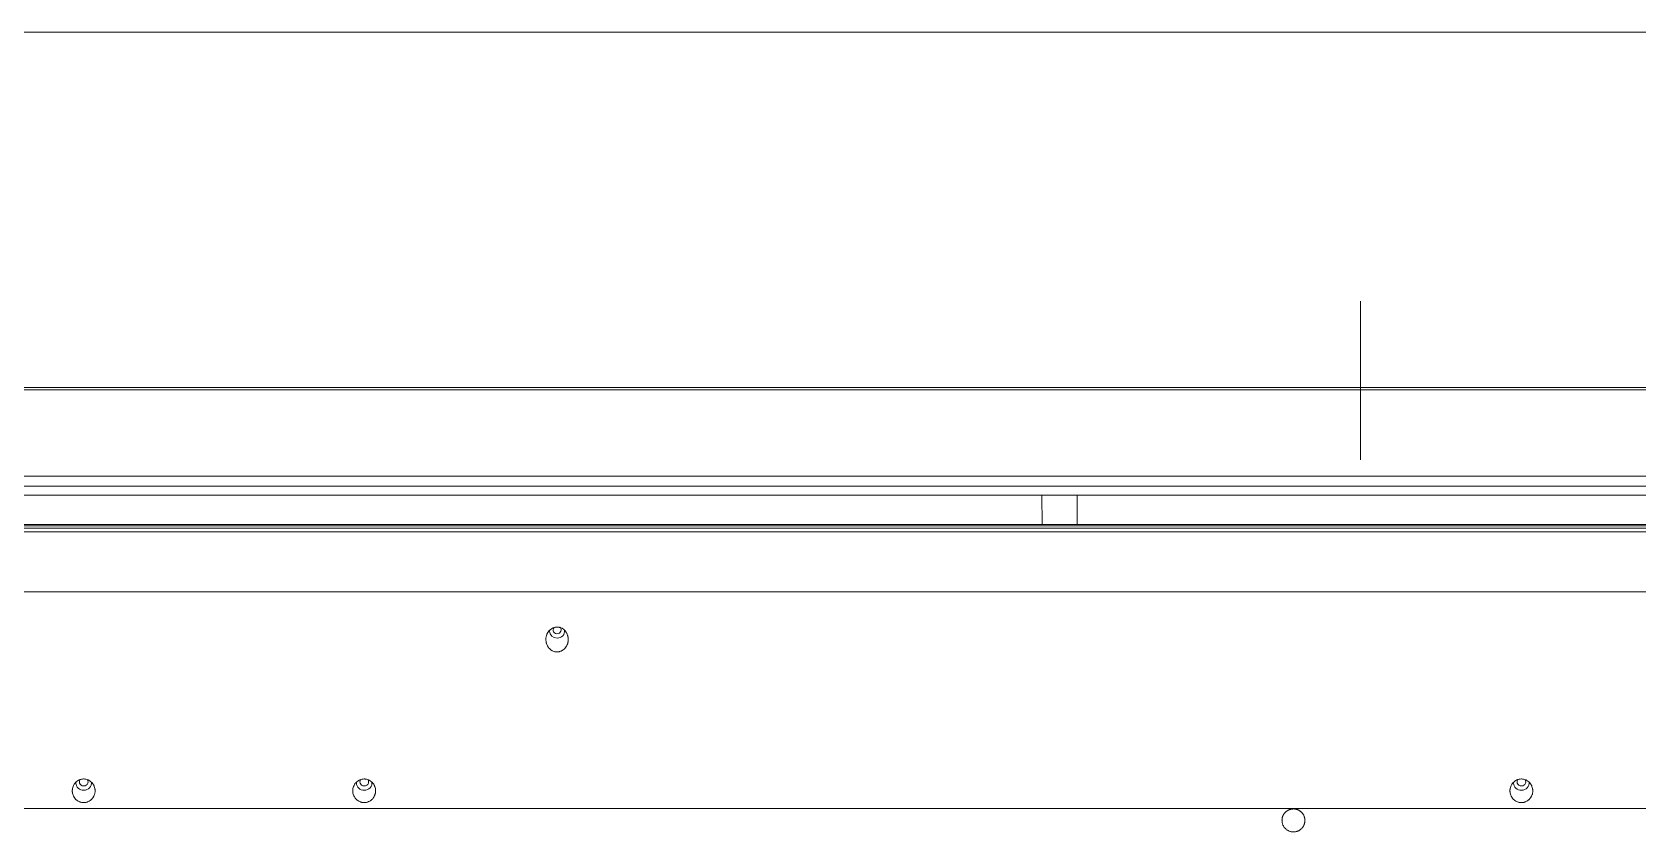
# Model space of a CAD drawing. Header units: inches. Extents: x 3778 to 56227, y -16914 to 35091.
# Drawn here: x 12009.6 to 12147.6, y 17409.9 to 17478.6 of the extents above; entities that cross this region are included whole.
import ezdxf

# ---------------------------------------------------------------- set-up
doc = ezdxf.new("R2010")
doc.units = ezdxf.units.IN
doc.header["$LTSCALE"] = 100
doc.header["$MEASUREMENT"] = 0
doc.layers.add('mark-B', color=2, linetype='Continuous', lineweight=20)
doc.layers.add('RC-LIGHT', color=7, linetype='Continuous')

# ---------------------------------------------------------------- blocks, each defined once
blk = doc.blocks.new('무풍1way 일반')
at = {"layer": 'mark-B'}
for p, q in [((296.45, -382.85), (296.45, -396.44)), ((296.45, -384.62), (296.45, -384.04)), ((296.45, -384.29), (296.45, -384.61)), ((296.45, -384.47), (296.45, -396.43)), ((296.45, -396.2), (296.45, -384.53)), ((296.45, -384.61), (296.45, -395.66)), ((296.45, -395.44), (296.45, -384.62)), ((296.45, -387.65), (296.45, -388.04)), ((296.45, -393.78), (296.45, -387.91)), ((296.45, -388.04), (296.45, -394.27)), ((296.45, -394.36), (296.45, -393.78)), ((296.45, -396.47), (296.45, -395.44)), ((296.45, -395.66), (296.45, -396.22)), ((269.09, -399.52), (269.11, -402.05)), ((269.09, -399.52), (269.11, -402.05)), ((272.13, -399.52), (272.12, -402.05)), ((272.13, -399.52), (272.12, -402.05))]:
    blk.add_line(p, q, dxfattribs=at)
for centre, major_axis, start_param, end_param in [((227.44, -411.11), (0.346, 0), 2.380343, 6.283185), ((227.44, -411.11), (0.346, 0), 0, 0.853236), ((227.44, -411.21), (-0.641, 0), 6.096653, 6.283185), ((227.44, -411.21), (-0.641, 0), 0, 1.570794), ((227.44, -411.21), (-0.641, 0), 1.570794, 3.288362), ((186.77, -424.26), (-0.666, 0), 6.14093, 6.283185), ((186.77, -424.26), (-0.666, 0), 0, 1.5708), ((186.77, -424.16), (0.372, 0), 2.493546, 6.283185), ((186.77, -424.26), (-0.666, 0), 1.570794, 3.290714), ((186.77, -424.16), (0.372, 0), 0, 0.633621), ((210.87, -424.26), (-0.666, 0), 6.14093, 6.283185), ((210.87, -424.26), (-0.666, 0), 0, 1.5708), ((210.87, -424.16), (0.372, 0), 2.493546, 6.283185), ((210.87, -424.26), (-0.666, 0), 1.570794, 3.290714), ((210.87, -424.16), (0.372, 0), 0, 0.633621), ((310.28, -424.26), (-0.666, 0), 6.14093, 6.283185), ((310.28, -424.26), (-0.666, 0), 0, 1.5708), ((310.28, -424.16), (0.372, 0), 2.493546, 6.283185), ((310.28, -424.26), (-0.666, 0), 1.570794, 3.290714), ((310.28, -424.16), (0.372, 0), 0, 0.633621)]:
    blk.add_ellipse(centre, major_axis=major_axis, ratio=0.913545, start_param=start_param, end_param=end_param, dxfattribs=at)
for points, degree, knots in [([(0, -359.74), (38.02, -359.74), (114.05, -359.74), (209.1, -359.74), (285.14, -359.74), (342.16, -359.74), (389.69, -359.74), (422.95, -359.74), (441.96, -359.74), (451.47, -359.74), (456.22, -359.74)], 3, [0, 0, 0, 0, 0.25, 0.5, 0.625, 0.75, 0.875, 0.9375, 0.96875, 1, 1, 1, 1]), ([(0, -359.74), (38.02, -359.74), (114.05, -359.74), (209.1, -359.74), (285.14, -359.74), (342.16, -359.74), (389.69, -359.74), (422.95, -359.74), (441.96, -359.74), (451.47, -359.74), (456.22, -359.74)], 3, [0, 0, 0, 0, 0.25, 0.5, 0.625, 0.75, 0.875, 0.9375, 0.96875, 1, 1, 1, 1]), ([(425.15, -390.48), (420.73, -390.48), (411.87, -390.48), (394.15, -390.48), (363.15, -390.48), (301.15, -390.48), (177.15, -390.48), (70.86, -390.48), (0, -390.48)], 3, [0, 0, 0, 0, 0.03125, 0.0625, 0.125, 0.25, 0.5, 1, 1, 1, 1]), ([(425.15, -390.48), (420.73, -390.48), (411.87, -390.48), (394.15, -390.48), (363.15, -390.48), (301.15, -390.48), (177.15, -390.48), (70.86, -390.48), (0, -390.48)], 3, [0, 0, 0, 0, 0.03125, 0.0625, 0.125, 0.25, 0.5, 1, 1, 1, 1]), ([(426.72, -397.9), (422.27, -397.9), (413.38, -397.9), (395.6, -397.9), (364.49, -397.9), (302.26, -397.9), (213.36, -397.9), (106.68, -397.9), (35.56, -397.9), (0, -397.9)], 3, [0, 0, 0, 0, 0.03125, 0.0625, 0.125, 0.25, 0.5, 0.75, 1, 1, 1, 1]), ([(426.72, -397.9), (422.27, -397.9), (413.38, -397.9), (395.6, -397.9), (364.49, -397.9), (302.26, -397.9), (213.36, -397.9), (106.68, -397.9), (35.56, -397.9), (0, -397.9)], 3, [0, 0, 0, 0, 0.03125, 0.0625, 0.125, 0.25, 0.5, 0.75, 1, 1, 1, 1]), ([(0, -398.74), (71.15, -398.74), (142.3, -398.74), (249.02, -398.74), (284.6, -398.74), (337.96, -398.74), (355.74, -398.74), (382.43, -398.74), (391.32, -398.74), (404.66, -398.74), (409.11, -398.74), (418, -398.74), (422.45, -398.74), (426.89, -398.74)], 3, [0, 0, 0, 0, 0.5, 0.5, 0.75, 0.75, 0.875, 0.875, 0.9375, 0.9375, 0.96875, 0.96875, 1, 1, 1, 1]), ([(0, -398.74), (71.15, -398.74), (142.3, -398.74), (249.02, -398.74), (284.6, -398.74), (337.96, -398.74), (355.74, -398.74), (382.43, -398.74), (391.32, -398.74), (404.66, -398.74), (409.11, -398.74), (418, -398.74), (422.45, -398.74), (426.89, -398.74)], 3, [0, 0, 0, 0, 0.5, 0.5, 0.75, 0.75, 0.875, 0.875, 0.9375, 0.9375, 0.96875, 0.96875, 1, 1, 1, 1]), ([(0, -402.05), (71.15, -402.05), (142.3, -402.05), (249.02, -402.05), (284.59, -402.05), (337.96, -402.05), (355.74, -402.05), (382.42, -402.05), (391.32, -402.05), (404.66, -402.05), (409.1, -402.05), (418, -402.05), (422.44, -402.05), (426.89, -402.05)], 3, [0, 0, 0, 0, 0.5, 0.5, 0.75, 0.75, 0.875, 0.875, 0.9375, 0.9375, 0.96875, 0.96875, 1, 1, 1, 1]), ([(426.89, -402.14), (422.44, -402.14), (417.99, -402.14), (409.1, -402.14), (404.65, -402.14), (391.31, -402.14), (382.42, -402.14), (355.74, -402.14), (337.95, -402.14), (284.59, -402.14), (249.02, -402.14), (142.3, -402.14), (71.15, -402.14), (0, -402.14)], 3, [0, 0, 0, 0, 0.03125, 0.03125, 0.0625, 0.0625, 0.125, 0.125, 0.25, 0.25, 0.5, 0.5, 1, 1, 1, 1]), ([(226.56, -411.49), (226.56, -411.47), (226.57, -411.46), (226.58, -411.43), (226.6, -411.4), (226.61, -411.37), (226.63, -411.34), (226.64, -411.32), (226.68, -411.25), (226.72, -411.2), (226.78, -411.14), (226.79, -411.13), (226.81, -411.1), (226.83, -411.09), (226.86, -411.06), (226.92, -411.02), (226.99, -410.97), (227.03, -410.95), (227.06, -410.93), (227.07, -410.93), (227.15, -410.89), (227.21, -410.87), (227.3, -410.86), (227.31, -410.86), (227.35, -410.85), (227.36, -410.85), (227.41, -410.85), (227.48, -410.85), (227.55, -410.85), (227.59, -410.86), (227.61, -410.87), (227.64, -410.87), (227.66, -410.88), (227.74, -410.9), (227.8, -410.93), (227.89, -410.97), (227.92, -410.99), (227.96, -411.02), (227.97, -411.03), (228, -411.05), (228.01, -411.06), (228.07, -411.12), (228.12, -411.16), (228.18, -411.24), (228.2, -411.27), (228.22, -411.31), (228.23, -411.33), (228.25, -411.35), (228.26, -411.37), (228.3, -411.44), (228.32, -411.5), (228.35, -411.6), (228.36, -411.63), (228.37, -411.68), (228.37, -411.7), (228.38, -411.73), (228.38, -411.74), (228.39, -411.83), (228.4, -411.89), (228.39, -411.99), (228.39, -412.02), (228.38, -412.07), (228.38, -412.09), (228.38, -412.12), (228.37, -412.14), (228.36, -412.22), (228.34, -412.29), (228.31, -412.36), (228.3, -412.38), (228.29, -412.41), (228.28, -412.42), (228.26, -412.47), (228.24, -412.5), (228.19, -412.58), (228.15, -412.63), (228.06, -412.73), (228.01, -412.78), (227.93, -412.83), (227.9, -412.85), (227.84, -412.89), (227.81, -412.9), (227.75, -412.93), (227.72, -412.94), (227.67, -412.95), (227.66, -412.96), (227.62, -412.96), (227.61, -412.97), (227.52, -412.98), (227.46, -412.99), (227.36, -412.98), (227.33, -412.98), (227.26, -412.97), (227.23, -412.96), (227.13, -412.93), (227.07, -412.91), (227, -412.87), (226.98, -412.86), (226.95, -412.84), (226.94, -412.83), (226.9, -412.8), (226.87, -412.78), (226.8, -412.72), (226.75, -412.67), (226.7, -412.61), (226.69, -412.59), (226.67, -412.57), (226.66, -412.55), (226.64, -412.51), (226.62, -412.48), (226.57, -412.39), (226.55, -412.33), (226.52, -412.25), (226.52, -412.24), (226.51, -412.2), (226.51, -412.19), (226.5, -412.14), (226.49, -412.11), (226.48, -412.01), (226.48, -411.94), (226.48, -411.86), (226.48, -411.84), (226.48, -411.81), (226.48, -411.79), (226.49, -411.74), (226.49, -411.71), (226.51, -411.61), (226.53, -411.55), (226.56, -411.49)], 3, [0, 0, 0, 0, 0.007813, 0.007813, 0.015625, 0.023438, 0.023438, 0.03125, 0.03125, 0.0625, 0.0625, 0.070313, 0.070313, 0.078125, 0.078125, 0.09375, 0.109375, 0.117188, 0.117188, 0.125, 0.125, 0.15625, 0.15625, 0.164063, 0.164063, 0.171875, 0.171875, 0.1875, 0.203125, 0.203125, 0.210938, 0.210938, 0.21875, 0.21875, 0.25, 0.25, 0.265625, 0.265625, 0.273438, 0.273438, 0.28125, 0.28125, 0.3125, 0.3125, 0.328125, 0.328125, 0.335938, 0.335938, 0.34375, 0.34375, 0.375, 0.375, 0.390625, 0.390625, 0.398438, 0.398438, 0.40625, 0.40625, 0.4375, 0.4375, 0.453125, 0.453125, 0.460938, 0.460938, 0.46875, 0.46875, 0.5, 0.5, 0.507813, 0.507813, 0.515625, 0.515625, 0.53125, 0.53125, 0.5625, 0.5625, 0.59375, 0.59375, 0.609375, 0.609375, 0.625, 0.625, 0.640625, 0.640625, 0.648438, 0.648438, 0.65625, 0.65625, 0.6875, 0.6875, 0.703125, 0.703125, 0.71875, 0.71875, 0.75, 0.75, 0.757813, 0.757813, 0.765625, 0.765625, 0.78125, 0.78125, 0.8125, 0.8125, 0.820313, 0.820313, 0.828125, 0.828125, 0.84375, 0.84375, 0.875, 0.875, 0.882813, 0.882813, 0.890625, 0.890625, 0.90625, 0.90625, 0.9375, 0.9375, 0.945313, 0.945313, 0.953125, 0.953125, 0.96875, 0.96875, 1, 1, 1, 1]), ([(185.95, -424.36), (185.96, -424.34), (185.98, -424.31), (186.02, -424.26), (186.04, -424.23), (186.11, -424.16), (186.16, -424.12), (186.23, -424.07), (186.24, -424.06), (186.27, -424.04), (186.28, -424.03), (186.32, -424.01), (186.38, -423.98), (186.44, -423.96), (186.51, -423.94), (186.54, -423.93), (186.63, -423.91), (186.7, -423.9), (186.8, -423.9), (186.83, -423.9), (186.88, -423.91), (186.9, -423.91), (186.93, -423.91), (186.94, -423.92), (187.03, -423.93), (187.09, -423.95), (187.16, -423.99), (187.18, -423.99), (187.21, -424.01), (187.22, -424.02), (187.26, -424.04), (187.29, -424.06), (187.37, -424.11), (187.42, -424.16), (187.48, -424.22), (187.49, -424.23), (187.51, -424.25), (187.52, -424.27), (187.55, -424.3), (187.59, -424.36), (187.63, -424.43), (187.65, -424.47), (187.66, -424.5), (187.67, -424.52), (187.7, -424.59), (187.72, -424.65), (187.74, -424.75), (187.74, -424.78), (187.75, -424.85), (187.75, -424.88), (187.75, -424.98), (187.74, -425.04), (187.73, -425.14), (187.72, -425.17), (187.7, -425.23), (187.69, -425.26), (187.65, -425.36), (187.63, -425.41), (187.58, -425.48), (187.57, -425.5), (187.55, -425.52), (187.54, -425.54), (187.51, -425.58), (187.47, -425.62), (187.41, -425.68), (187.38, -425.71), (187.35, -425.73), (187.34, -425.74), (187.27, -425.79), (187.21, -425.82), (187.12, -425.86), (187.09, -425.87), (187.03, -425.89), (187, -425.9), (186.9, -425.92), (186.84, -425.93), (186.75, -425.93), (186.74, -425.93), (186.7, -425.93), (186.69, -425.93), (186.64, -425.92), (186.58, -425.91), (186.51, -425.9), (186.45, -425.88), (186.42, -425.86), (186.33, -425.82), (186.27, -425.79), (186.19, -425.74), (186.16, -425.72), (186.11, -425.67), (186.09, -425.65), (186.02, -425.58), (185.98, -425.53), (185.94, -425.46), (185.93, -425.45), (185.92, -425.42), (185.91, -425.4), (185.89, -425.36), (185.87, -425.33), (185.84, -425.24), (185.82, -425.18), (185.8, -425.1), (185.8, -425.08), (185.8, -425.05), (185.79, -425.03), (185.79, -424.98), (185.79, -424.92), (185.79, -424.84), (185.8, -424.79), (185.8, -424.76), (185.8, -424.74), (185.82, -424.66), (185.84, -424.6), (185.88, -424.48), (185.91, -424.42), (185.95, -424.36)], 3, [0, 0, 0, 0, 0.015625, 0.015625, 0.03125, 0.03125, 0.0625, 0.0625, 0.070312, 0.070312, 0.078125, 0.078125, 0.09375, 0.109375, 0.109375, 0.125, 0.125, 0.15625, 0.15625, 0.171875, 0.171875, 0.179687, 0.179687, 0.1875, 0.1875, 0.21875, 0.21875, 0.226562, 0.226562, 0.234375, 0.234375, 0.25, 0.25, 0.28125, 0.28125, 0.289062, 0.289062, 0.296875, 0.296875, 0.3125, 0.328125, 0.335937, 0.335937, 0.34375, 0.34375, 0.375, 0.375, 0.390625, 0.390625, 0.40625, 0.40625, 0.4375, 0.4375, 0.453125, 0.453125, 0.46875, 0.46875, 0.5, 0.5, 0.507812, 0.507812, 0.515625, 0.515625, 0.53125, 0.546875, 0.554687, 0.554687, 0.5625, 0.5625, 0.59375, 0.59375, 0.609375, 0.609375, 0.625, 0.625, 0.65625, 0.65625, 0.664062, 0.664062, 0.671875, 0.671875, 0.6875, 0.703125, 0.703125, 0.71875, 0.71875, 0.75, 0.75, 0.765625, 0.765625, 0.78125, 0.78125, 0.8125, 0.8125, 0.820312, 0.820312, 0.828125, 0.828125, 0.84375, 0.84375, 0.875, 0.875, 0.882812, 0.882812, 0.890625, 0.890625, 0.90625, 0.921875, 0.929687, 0.929687, 0.9375, 0.9375, 0.96875, 0.96875, 1, 1, 1, 1]), ([(210.04, -424.36), (210.06, -424.34), (210.08, -424.31), (210.12, -424.26), (210.14, -424.23), (210.21, -424.16), (210.26, -424.12), (210.32, -424.07), (210.34, -424.06), (210.37, -424.04), (210.38, -424.03), (210.42, -424.01), (210.48, -423.98), (210.54, -423.96), (210.6, -423.94), (210.64, -423.93), (210.73, -423.91), (210.8, -423.9), (210.9, -423.9), (210.93, -423.9), (210.98, -423.91), (211, -423.91), (211.03, -423.91), (211.04, -423.92), (211.12, -423.93), (211.19, -423.95), (211.26, -423.99), (211.28, -423.99), (211.31, -424.01), (211.32, -424.02), (211.36, -424.04), (211.39, -424.06), (211.47, -424.11), (211.52, -424.16), (211.58, -424.22), (211.59, -424.23), (211.61, -424.25), (211.62, -424.27), (211.65, -424.3), (211.69, -424.36), (211.73, -424.43), (211.75, -424.47), (211.76, -424.5), (211.77, -424.52), (211.8, -424.59), (211.82, -424.65), (211.83, -424.75), (211.84, -424.78), (211.85, -424.85), (211.85, -424.88), (211.85, -424.98), (211.84, -425.04), (211.82, -425.14), (211.82, -425.17), (211.8, -425.23), (211.79, -425.26), (211.75, -425.36), (211.72, -425.41), (211.68, -425.48), (211.67, -425.5), (211.65, -425.52), (211.64, -425.54), (211.61, -425.58), (211.57, -425.62), (211.51, -425.68), (211.48, -425.71), (211.45, -425.73), (211.44, -425.74), (211.37, -425.79), (211.31, -425.82), (211.22, -425.86), (211.19, -425.87), (211.13, -425.89), (211.1, -425.9), (211, -425.92), (210.94, -425.93), (210.85, -425.93), (210.84, -425.93), (210.8, -425.93), (210.79, -425.93), (210.74, -425.92), (210.67, -425.91), (210.61, -425.9), (210.55, -425.88), (210.52, -425.86), (210.43, -425.82), (210.37, -425.79), (210.29, -425.74), (210.26, -425.72), (210.21, -425.67), (210.19, -425.65), (210.12, -425.58), (210.08, -425.53), (210.04, -425.46), (210.03, -425.45), (210.01, -425.42), (210.01, -425.4), (209.98, -425.36), (209.97, -425.33), (209.94, -425.24), (209.92, -425.18), (209.9, -425.1), (209.9, -425.08), (209.89, -425.05), (209.89, -425.03), (209.89, -424.98), (209.89, -424.92), (209.89, -424.84), (209.89, -424.79), (209.9, -424.76), (209.9, -424.74), (209.92, -424.66), (209.93, -424.6), (209.98, -424.48), (210.01, -424.42), (210.04, -424.36)], 3, [0, 0, 0, 0, 0.015625, 0.015625, 0.03125, 0.03125, 0.0625, 0.0625, 0.070312, 0.070312, 0.078125, 0.078125, 0.09375, 0.109375, 0.109375, 0.125, 0.125, 0.15625, 0.15625, 0.171875, 0.171875, 0.179687, 0.179687, 0.1875, 0.1875, 0.21875, 0.21875, 0.226562, 0.226562, 0.234375, 0.234375, 0.25, 0.25, 0.28125, 0.28125, 0.289062, 0.289062, 0.296875, 0.296875, 0.3125, 0.328125, 0.335937, 0.335937, 0.34375, 0.34375, 0.375, 0.375, 0.390625, 0.390625, 0.40625, 0.40625, 0.4375, 0.4375, 0.453125, 0.453125, 0.46875, 0.46875, 0.5, 0.5, 0.507812, 0.507812, 0.515625, 0.515625, 0.53125, 0.546875, 0.554687, 0.554687, 0.5625, 0.5625, 0.59375, 0.59375, 0.609375, 0.609375, 0.625, 0.625, 0.65625, 0.65625, 0.664062, 0.664062, 0.671875, 0.671875, 0.6875, 0.703125, 0.703125, 0.71875, 0.71875, 0.75, 0.75, 0.765625, 0.765625, 0.78125, 0.78125, 0.8125, 0.8125, 0.820312, 0.820312, 0.828125, 0.828125, 0.84375, 0.84375, 0.875, 0.875, 0.882812, 0.882812, 0.890625, 0.890625, 0.90625, 0.921875, 0.929687, 0.929687, 0.9375, 0.9375, 0.96875, 0.96875, 1, 1, 1, 1]), ([(309.45, -424.36), (309.47, -424.34), (309.49, -424.31), (309.53, -424.26), (309.55, -424.23), (309.62, -424.16), (309.67, -424.12), (309.73, -424.07), (309.75, -424.06), (309.77, -424.04), (309.79, -424.03), (309.83, -424.01), (309.89, -423.98), (309.95, -423.96), (310.01, -423.94), (310.05, -423.93), (310.14, -423.91), (310.21, -423.9), (310.31, -423.9), (310.34, -423.9), (310.39, -423.91), (310.4, -423.91), (310.44, -423.91), (310.45, -423.92), (310.53, -423.93), (310.6, -423.95), (310.67, -423.99), (310.69, -423.99), (310.71, -424.01), (310.73, -424.02), (310.77, -424.04), (310.8, -424.06), (310.88, -424.11), (310.93, -424.16), (310.99, -424.22), (311, -424.23), (311.02, -424.25), (311.03, -424.27), (311.06, -424.3), (311.1, -424.36), (311.14, -424.43), (311.16, -424.47), (311.17, -424.5), (311.18, -424.52), (311.21, -424.59), (311.23, -424.65), (311.24, -424.75), (311.25, -424.78), (311.25, -424.85), (311.26, -424.88), (311.26, -424.98), (311.25, -425.04), (311.23, -425.14), (311.23, -425.17), (311.21, -425.23), (311.2, -425.26), (311.16, -425.36), (311.13, -425.41), (311.09, -425.48), (311.08, -425.5), (311.06, -425.52), (311.05, -425.54), (311.02, -425.58), (310.98, -425.62), (310.92, -425.68), (310.88, -425.71), (310.86, -425.73), (310.84, -425.74), (310.78, -425.79), (310.72, -425.82), (310.63, -425.86), (310.6, -425.87), (310.54, -425.89), (310.51, -425.9), (310.41, -425.92), (310.34, -425.93), (310.26, -425.93), (310.25, -425.93), (310.21, -425.93), (310.2, -425.93), (310.15, -425.92), (310.08, -425.91), (310.02, -425.9), (309.96, -425.88), (309.93, -425.86), (309.84, -425.82), (309.78, -425.79), (309.7, -425.74), (309.67, -425.72), (309.62, -425.67), (309.6, -425.65), (309.53, -425.58), (309.49, -425.53), (309.45, -425.46), (309.44, -425.45), (309.42, -425.42), (309.42, -425.4), (309.39, -425.36), (309.38, -425.33), (309.34, -425.24), (309.33, -425.18), (309.31, -425.1), (309.31, -425.08), (309.3, -425.05), (309.3, -425.03), (309.3, -424.98), (309.29, -424.92), (309.3, -424.84), (309.3, -424.79), (309.31, -424.76), (309.31, -424.74), (309.33, -424.66), (309.34, -424.6), (309.39, -424.48), (309.42, -424.42), (309.45, -424.36)], 3, [0, 0, 0, 0, 0.015625, 0.015625, 0.03125, 0.03125, 0.0625, 0.0625, 0.070312, 0.070312, 0.078125, 0.078125, 0.09375, 0.109375, 0.109375, 0.125, 0.125, 0.15625, 0.15625, 0.171875, 0.171875, 0.179687, 0.179687, 0.1875, 0.1875, 0.21875, 0.21875, 0.226562, 0.226562, 0.234375, 0.234375, 0.25, 0.25, 0.28125, 0.28125, 0.289062, 0.289062, 0.296875, 0.296875, 0.3125, 0.328125, 0.335937, 0.335937, 0.34375, 0.34375, 0.375, 0.375, 0.390625, 0.390625, 0.40625, 0.40625, 0.4375, 0.4375, 0.453125, 0.453125, 0.46875, 0.46875, 0.5, 0.5, 0.507812, 0.507812, 0.515625, 0.515625, 0.53125, 0.546875, 0.554687, 0.554687, 0.5625, 0.5625, 0.59375, 0.59375, 0.609375, 0.609375, 0.625, 0.625, 0.65625, 0.65625, 0.664062, 0.664062, 0.671875, 0.671875, 0.6875, 0.703125, 0.703125, 0.71875, 0.71875, 0.75, 0.75, 0.765625, 0.765625, 0.78125, 0.78125, 0.8125, 0.8125, 0.820312, 0.820312, 0.828125, 0.828125, 0.84375, 0.84375, 0.875, 0.875, 0.882812, 0.882812, 0.890625, 0.890625, 0.90625, 0.921875, 0.929687, 0.929687, 0.9375, 0.9375, 0.96875, 0.96875, 1, 1, 1, 1]), ([(290.03, -426.73), (289.84, -426.91), (289.69, -427.33), (289.77, -427.97), (290.37, -428.47), (291.15, -428.42), (291.68, -427.85), (291.68, -427.46)], 2, [0, 0, 0, 0.124285, 0.248571, 0.436428, 0.624285, 0.812143, 1, 1, 1])]:
    blk.add_open_spline(points, degree=degree, knots=knots, dxfattribs=at)
for points, degree in [([(0, -390.27), (141.72, -390.27), (283.44, -390.27), (425.15, -390.27)], 3), ([(0, -390.27), (141.72, -390.27), (283.44, -390.27), (425.15, -390.27)], 3), ([(0, -399.52), (213.45, -399.52), (426.89, -399.52)], 2), ([(0, -399.52), (213.45, -399.52), (426.89, -399.52)], 2), ([(0, -402.34), (142.45, -402.34), (284.89, -402.34), (427.34, -402.34)], 3), ([(427.34, -402.66), (284.89, -402.66), (142.45, -402.66), (0, -402.66)], 3), ([(436.52, -407.82), (291.01, -407.82), (145.51, -407.82), (0, -407.82)], 3), ([(439.26, -426.45), (292.84, -426.45), (146.42, -426.45), (0, -426.45)], 3), ([(291.68, -427.46), (291.68, -427.17), (291.36, -426.68), (290.83, -426.44), (290.25, -426.54), (290.03, -426.73)], 2)]:
    blk.add_open_spline(points, degree=degree, dxfattribs=at)

msp = doc.modelspace()

# ---------------------------------------------------------------- block references
at = {"layer": 'RC-LIGHT'}
msp.add_blockref('무풍1way 일반', (11827.31, 17838.34), dxfattribs=at)

doc.saveas('drawing.dxf')
